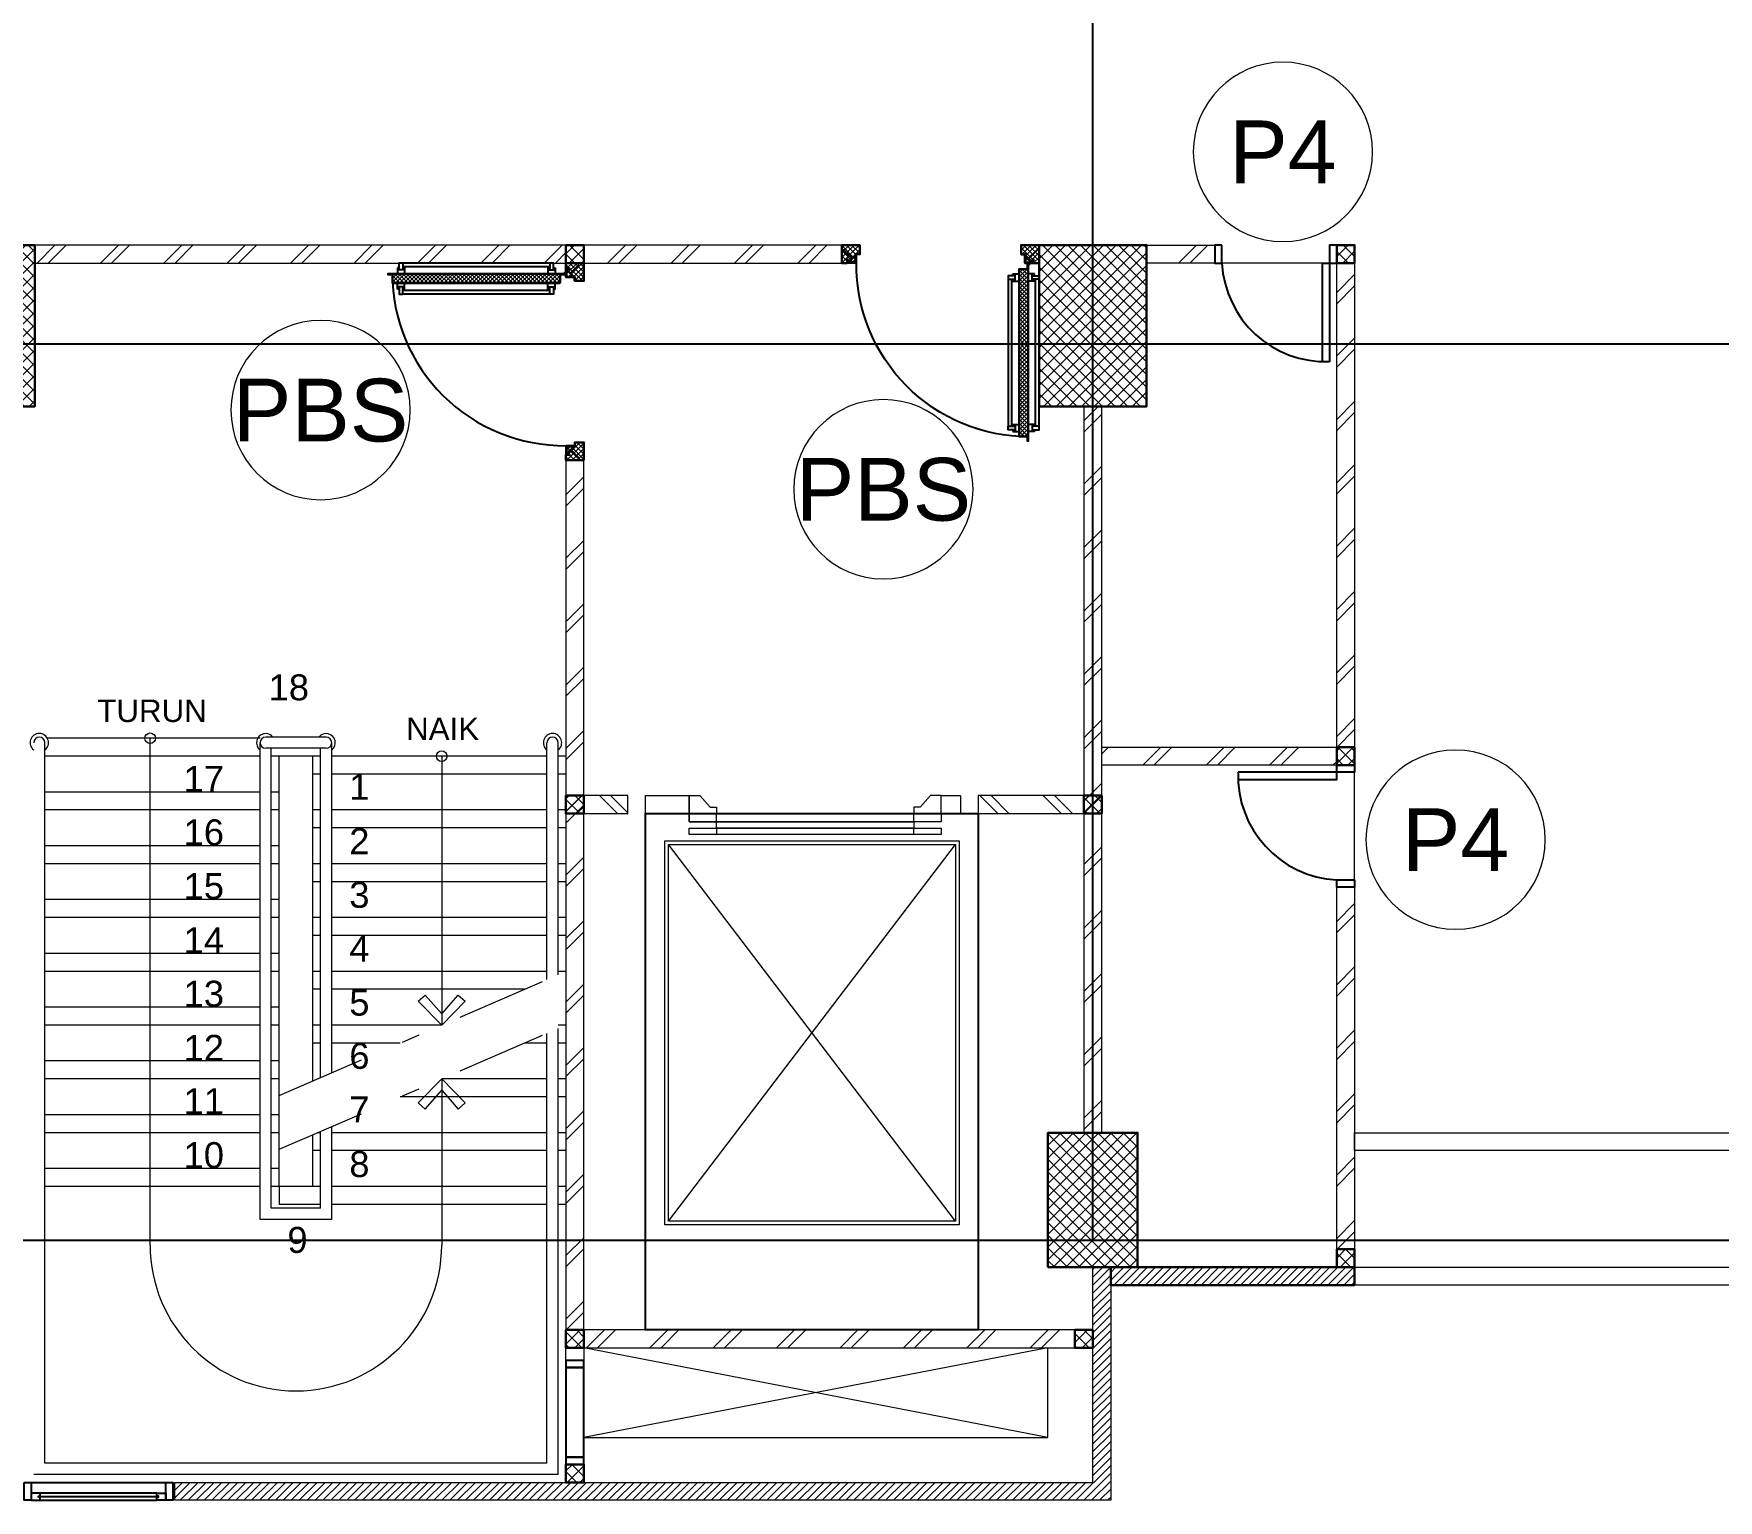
# Model space of a CAD drawing. Header units: millimetres. Extents: x -108 to 351, y -17 to 192.
# Drawn here: x 8.49 to 17.88, y 85.4 to 93.58 of the extents above; entities that cross this region are included whole.
import ezdxf
from ezdxf.enums import TextEntityAlignment as Align

# ---------------------------------------------------------------- set-up
doc = ezdxf.new("R2010")
doc.units = ezdxf.units.MM
doc.linetypes.add('DASHDOT', pattern=[1, 0.5, -0.25, 0, -0.25])
doc.layers.get('defpoints').update_dxf_attribs({"color": 1})
for name, color, linetype, lineweight in [('ars', 11, 'Continuous', 0), ('ars @ 1', 11, 'Continuous', 0), ('ARSIR', 31, 'Continuous', 5), ('KACA', 151, 'Continuous', 5), ('KOL', 1, 'Continuous', 30), ('KOLOM', 4, 'Continuous', 9), ('lan', 7, 'Continuous', 15), ('LIFT', 15, 'Continuous', 15), ('NOT', 7, 'Continuous', 20), ('Stair', 7, 'Continuous', 15), ('tem', 5, 'Continuous', 20)]:
    doc.layers.add(name, color=color, linetype=linetype, lineweight=lineweight)
doc.layers.add('as', color=1, linetype='Continuous', plot=False)
for name, color, linetype in [('HID', 1, 'Continuous'), ('Kusen', 30, 'Continuous'), ('STL', 6, 'Continuous')]:
    doc.layers.add(name, color=color, linetype=linetype)
doc.styles.add('RM25', font='arial.ttf')
doc.styles.add('S', font='simplex', dxfattribs={"width": 0.75})
doc.styles.get("Standard").update_dxf_attribs({"font": 'arial.ttf'})
pattern_1 = [(45, (1589.11095, -402.1032), (-0.176776695, 0.176776695), []), (45, (1589.17345, -402.1032), (-0.176776695, 0.176776695), [])]
pattern_2 = [(225, (1.1, 1e-06), (-0.014142, 0.014142), []), (135, (1.1, 1e-06), (0.014142, 0.014142), [])]
pattern_3 = [(315, (-2e-13, 1e-06), (0.014142, 0.014142), []), (45, (-2e-13, 1e-06), (-0.014142, 0.014142), [])]
pattern_4 = [(315, (1589.11095, 457.4632), (-0.176776695, -0.176776695), []), (315, (1589.17345, 457.4632), (-0.176776695, -0.176776695), [])]

# ---------------------------------------------------------------- blocks, each defined once
blk = doc.blocks.new('K 10.10')
at = {"layer": 'ars'}
h = blk.add_hatch(dxfattribs=at)
h.set_pattern_fill('_USER', color=256, scale=0.05, angle=45, double=1, pattern_type=0)
h.set_pattern_definition([(45, (0, 0), (-0.035355339, 0.035355339), []), (135, (0, 0), (-0.035355339, -0.035355339), [])])
h.paths.add_polyline_path([(1560.5383, 1380.4069), (1560.6383, 1380.4069), (1560.6383, 1380.5069), (1560.5383, 1380.5069)])
at = {"layer": 'KOL'}
blk.add_lwpolyline([(1560.5383, 1380.4069), (1560.6383, 1380.4069), (1560.6383, 1380.5069), (1560.5383, 1380.5069)], close=True, dxfattribs=at)
blk = doc.blocks.new('D-P90')
at = {"layer": 'ars'}
h = blk.add_hatch(dxfattribs=at)
h.set_pattern_fill('ANSI37', color=256, scale=0.005, angle=-90, style=0)
h.set_pattern_definition([(45, (-1350.94906, -1248.591899), (0.01122532015, -0.01122532015), []), (315, (-1350.94906, -1248.591899), (-0.01122532015, -0.01122532015), [])])
h.paths.add_polyline_path([(0.009, -0.1833, -0.414214), (0.01, -0.1843), (0.01, -1.1162, -0.414214), (0.009, -1.1172), (-0.0345, -1.1172, 0.414214), (-0.037, -1.1197), (-0.037, -1.142, -1), (-0.0385, -1.142), (-0.0385, -0.1585, -1), (-0.037, -0.1585), (-0.037, -0.1808, 0.414214), (-0.0345, -0.1833)])
at = {"layer": 'as'}
for p, q in [((-0.0395, -0.1577), (-0.0457, -0.1577)), ((-0.0425, -0.1608), (-0.0425, -0.1546))]:
    blk.add_line(p, q, dxfattribs=at)
at = {"layer": 'HID'}
for p, q in [((-0.0437, -0.1248), (-0.0915, -0.077)), ((-0.0423, -0.1234), (-0.0907, -0.075)), ((0.9423, -0.1234), (0.9907, -0.075)), ((0.9437, -0.1248), (0.9915, -0.077)), ((-0.0657, -0.147), (-0.023, -0.1043)), ((-0.0628, -0.147), (-0.023, -0.1072)), ((0.9657, -0.147), (0.923, -0.1043)), ((0.9628, -0.147), (0.923, -0.1072))]:
    blk.add_line(p, q, dxfattribs=at)
for points in [[(-0.0439, -0.1252), (-0.044, -0.1251), (-0.042, -0.1231), (-0.0419, -0.1232)], [(0.9439, -0.1252), (0.944, -0.1251), (0.942, -0.1231), (0.9419, -0.1232)]]:
    blk.add_lwpolyline(points, dxfattribs=at)
at = {"layer": 'KOL'}
blk.add_line((0.97, -0.13), (0.97, -0.15), dxfattribs=at)
at = {"layer": 'Kusen'}
for p, q in [((-0.0422, -0.1567), (-0.0378, -0.1577)), ((-0.0419, -0.1553), (-0.0376, -0.1562))]:
    blk.add_line(p, q, dxfattribs=at)
at = {"layer": 'Kusen', "ltscale": 2}
for p, q in [((-0.0986, -0.2206), (-0.0986, -1.0599)), ((-0.0786, -0.2406), (-0.0786, -1.0599)), ((-0.074, -0.2106), (-0.04, -0.2106)), ((-0.074, -0.2206), (-0.074, -0.2106)), ((-0.074, -0.2506), (-0.074, -0.2406)), ((-0.074, -0.2506), (-0.04, -0.2506)), ((-0.0615, -0.2506), (-0.0615, -0.2106)), ((-0.04, -0.2506), (-0.04, -0.2106)), ((0.0455, -0.2106), (0.0115, -0.2106)), ((0.0115, -0.2506), (0.0115, -0.2106)), ((0.0455, -0.2506), (0.0115, -0.2506)), ((0.033, -0.2506), (0.033, -0.2106)), ((0.0455, -0.2206), (0.0455, -0.2106)), ((0.0455, -0.2506), (0.0455, -0.2406)), ((0.0528, -0.2406), (0.0528, -1.0599)), ((0.0728, -0.2206), (0.0728, -1.0599)), ((-0.074, -1.0499), (-0.04, -1.0499)), ((-0.074, -1.0499), (-0.074, -1.0599)), ((-0.074, -1.0799), (-0.074, -1.0899)), ((-0.074, -1.0899), (-0.04, -1.0899)), ((-0.0615, -1.0499), (-0.0615, -1.0899)), ((-0.04, -1.0499), (-0.04, -1.0899)), ((0.0455, -1.0499), (0.0115, -1.0499)), ((0.0115, -1.0499), (0.0115, -1.0899)), ((0.0455, -1.0899), (0.0115, -1.0899)), ((0.033, -1.0499), (0.033, -1.0899)), ((0.0455, -1.0499), (0.0455, -1.0599)), ((0.0455, -1.0799), (0.0455, -1.0899))]:
    blk.add_line(p, q, dxfattribs=at)
for points in [[(-0.0986, -0.2406), (-0.0615, -0.2406), (-0.0615, -0.2206), (-0.0986, -0.2206), (-0.0986, -0.2406)], [(0.0728, -0.2406), (0.033, -0.2406), (0.033, -0.2206), (0.0728, -0.2206), (0.0728, -0.2406)], [(-0.1013, -1.0599), (-0.0615, -1.0599), (-0.0615, -1.0799), (-0.1013, -1.0799), (-0.1013, -1.0599)], [(0.0728, -1.0599), (0.033, -1.0599), (0.033, -1.0799), (0.0728, -1.0799), (0.0728, -1.0599)]]:
    blk.add_lwpolyline(points, dxfattribs=at)
at = {"layer": 'Kusen'}
blk.add_circle((-0.0425, -0.1577), 0.001, dxfattribs=at)
for radius, start, end in [(0.0025, 75.78042, 11.38506), (0.9611, 270, 0.45972)]:
    blk.add_arc((-0.0425, -0.1577), radius, start, end, dxfattribs=at)
at = {"layer": 'STL'}
for p, q in [((-0.0385, -0.1585), (-0.0385, -1.142)), ((-0.037, -0.1808), (-0.037, -0.1585)), ((-0.0345, -0.1833), (0.009, -0.1833)), ((0.01, -0.1843), (0.01, -1.1162)), ((-0.037, -1.1197), (-0.037, -1.142)), ((-0.0345, -1.1172), (0.009, -1.1172))]:
    blk.add_line(p, q, dxfattribs=at)
for points in [[(0, -0.1002), (0, -0.1032), (-0.0185, -0.1032, 0.414214), (-0.02, -0.1047), (-0.02, -0.148, -0.414214), (-0.022, -0.15), (-0.068, -0.15, -0.414214), (-0.07, -0.148), (-0.07, -0.13), (-0.067, -0.13), (-0.067, -0.1455, 0.414214), (-0.0655, -0.147), (-0.0245, -0.147, 0.414214), (-0.023, -0.1455), (-0.023, -0.1022, -0.414214), (-0.021, -0.1002)], [(0.9, -0.1002), (0.9, -0.1032), (0.9185, -0.1032, -0.414214), (0.92, -0.1047), (0.92, -0.148, 0.414214), (0.922, -0.15), (0.968, -0.15, 0.414214), (0.97, -0.148), (0.97, -0.13), (0.967, -0.13), (0.967, -0.1455, -0.414214), (0.9655, -0.147), (0.9245, -0.147, -0.414214), (0.923, -0.1455), (0.923, -0.1022, 0.414214), (0.921, -0.1002)]]:
    blk.add_lwpolyline(points, format="xyb", close=True, dxfattribs=at)
blk.add_lwpolyline([(0.009, -0.1818), (-0.0345, -0.1818, -0.414214), (-0.0355, -0.1808), (-0.0355, -0.1585, 1), (-0.04, -0.1585), (-0.04, -1.142, 1), (-0.0355, -1.142), (-0.0355, -1.1197, -0.414214), (-0.0345, -1.1187), (0.009, -1.1187, 0.414214), (0.0115, -1.1162), (0.0115, -0.1843)], format="xyb", dxfattribs=at)
for centre, radius, start, end in [((-0.0377, -0.1585), 0.00075, 0, 180), ((-0.0345, -0.1808), 0.0025, 180, 270), ((0.009, -0.1843), 0.0025, 360, 90), ((0.009, -0.1843), 0.001, 360, 90), ((-0.0345, -1.1197), 0.0025, 90, 180), ((0.009, -1.1162), 0.001, 270, 0), ((-0.0377, -1.142), 0.00075, 180, 0)]:
    blk.add_arc(centre, radius, start, end, dxfattribs=at)
blk = doc.blocks.new('PINTU DARURAT')
at = {"layer": 'ARSIR'}
h = blk.add_hatch(dxfattribs=at)
h.set_pattern_fill('_USER', color=256, scale=0.02, angle=315, style=0, double=1, pattern_type=0)
h.set_pattern_definition(pattern_3)
edge = h.paths.add_edge_path()
edge.add_line((0, 0), (0.1, 0))
edge.add_line((0.1, 0), (0.1, 0.0502))
edge.add_line((0.1, 0.0502), (0.077, 0.0502))
edge.add_line((0.077, 0.0502), (0.077, 0.0955))
edge.add_arc((0.0755, 0.0955), 0.0015, 360, 450)
edge.add_line((0.0755, 0.097), (0.0345, 0.097))
edge.add_arc((0.0345, 0.0955), 0.0015, 90, 180)
edge.add_line((0.033, 0.0955), (0.033, 0.08))
edge.add_line((0.033, 0.08), (0.03, 0.08))
edge.add_line((0.03, 0.08), (0.03, 0.1))
edge.add_line((0.03, 0.1), (0, 0.1))
edge.add_line((0, 0.1), (0, 0))
h = blk.add_hatch(dxfattribs=at)
h.set_pattern_fill('_USER', color=256, scale=0.02, angle=315, style=0, double=1, pattern_type=0)
h.set_pattern_definition(pattern_3)
edge = h.paths.add_edge_path()
edge.add_line((0, 0), (0.1, 0))
edge.add_line((0.1, 0), (0.1, 0.0502))
edge.add_line((0.1, 0.0502), (0.077, 0.0502))
edge.add_line((0.077, 0.0502), (0.077, 0.0955))
edge.add_arc((0.0755, 0.0955), 0.0015, 360, 450)
edge.add_line((0.0755, 0.097), (0.0345, 0.097))
edge.add_arc((0.0345, 0.0955), 0.0015, 90, 180)
edge.add_line((0.033, 0.0955), (0.033, 0.08))
edge.add_line((0.033, 0.08), (0.03, 0.08))
edge.add_line((0.03, 0.08), (0.03, 0.1))
edge.add_line((0.03, 0.1), (0, 0.1))
edge.add_line((0, 0.1), (0, 0))
h = blk.add_hatch(dxfattribs=at)
h.set_pattern_fill('_USER', color=256, scale=0.02, angle=315, style=0, double=1, pattern_type=0)
h.set_pattern_definition(pattern_2)
edge = h.paths.add_edge_path()
edge.add_line((1.1, 0), (1, 0))
edge.add_line((1, 0), (1, 0.0502))
edge.add_line((1, 0.0502), (1.023, 0.0502))
edge.add_line((1.023, 0.0502), (1.023, 0.0955))
edge.add_arc((1.0245, 0.0955), 0.0015, -630, -540, ccw=False)
edge.add_line((1.0245, 0.097), (1.0655, 0.097))
edge.add_arc((1.0655, 0.0955), 0.0015, -360, -270, ccw=False)
edge.add_line((1.067, 0.0955), (1.067, 0.08))
edge.add_line((1.067, 0.08), (1.07, 0.08))
edge.add_line((1.07, 0.08), (1.07, 0.1))
edge.add_line((1.07, 0.1), (1.1, 0.1))
edge.add_line((1.1, 0.1), (1.1, 0))
h = blk.add_hatch(dxfattribs=at)
h.set_pattern_fill('_USER', color=256, scale=0.02, angle=315, style=0, double=1, pattern_type=0)
h.set_pattern_definition(pattern_2)
edge = h.paths.add_edge_path()
edge.add_line((1.1, 0), (1, 0))
edge.add_line((1, 0), (1, 0.0502))
edge.add_line((1, 0.0502), (1.023, 0.0502))
edge.add_line((1.023, 0.0502), (1.023, 0.0955))
edge.add_arc((1.0245, 0.0955), 0.0015, -630, -540, ccw=False)
edge.add_line((1.0245, 0.097), (1.0655, 0.097))
edge.add_arc((1.0655, 0.0955), 0.0015, -360, -270, ccw=False)
edge.add_line((1.067, 0.0955), (1.067, 0.08))
edge.add_line((1.067, 0.08), (1.07, 0.08))
edge.add_line((1.07, 0.08), (1.07, 0.1))
edge.add_line((1.07, 0.1), (1.1, 0.1))
edge.add_line((1.1, 0.1), (1.1, 0))
at = {"layer": 'KOL'}
blk.add_line((1.1, 0.1), (1.1, 0), dxfattribs=at)
blk.add_line((1.1, 0.1), (1.1, 0), dxfattribs=at)
blk.add_line((1.1, 0.1), (1.1, 0), dxfattribs=at)
blk.add_line((1.1, 0.1), (1.1, 0), dxfattribs=at)
for points in [[(0, 0), (0.1, 0), (0.1, 0.0502), (0.077, 0.0502), (0.077, 0.0955, 0.414214), (0.0755, 0.097), (0.0345, 0.097, 0.414214), (0.033, 0.0955), (0.033, 0.08), (0.03, 0.08), (0.03, 0.1), (0, 0.1)], [(0, 0), (0.1, 0), (0.1, 0.0502), (0.077, 0.0502), (0.077, 0.0955, 0.414214), (0.0755, 0.097), (0.0345, 0.097, 0.414214), (0.033, 0.0955), (0.033, 0.08), (0.03, 0.08), (0.03, 0.1), (0, 0.1)], [(1.1, 0), (1, 0), (1, 0.0502), (1.023, 0.0502), (1.023, 0.0955, -0.414214), (1.0245, 0.097), (1.0655, 0.097, -0.414214), (1.067, 0.0955), (1.067, 0.08), (1.07, 0.08), (1.07, 0.1), (1.1, 0.1)], [(1.1, 0), (1, 0), (1, 0.0502), (1.023, 0.0502), (1.023, 0.0955, -0.414214), (1.0245, 0.097), (1.0655, 0.097, -0.414214), (1.067, 0.0955), (1.067, 0.08), (1.07, 0.08), (1.07, 0.1), (1.1, 0.1)]]:
    blk.add_lwpolyline(points, format="xyb", close=True, dxfattribs=at)
at = {"layer": 'Kusen', "xscale": -1, "rotation": 180}
blk.add_blockref('D-P90', (0.1, -0.05), dxfattribs=at)
blk = doc.blocks.new("k1'")
at = {"layer": 'ars'}
h = blk.add_hatch(dxfattribs=at)
h.set_pattern_fill('_USER', color=256, scale=0.05, angle=45, double=1, pattern_type=0)
h.set_pattern_definition([(45, (0, -5), (-0.03535534, 0.03535534), []), (135, (0, -5), (-0.03535534, -0.03535534), [])])
h.paths.add_polyline_path([(-0.3, -0.45), (0.3, -0.45), (0.3, 0.45), (-0.3, 0.45)])
at = {"layer": 'KOL'}
blk.add_lwpolyline([(-0.3, -0.45), (0.3, -0.45), (0.3, 0.45), (-0.3, 0.45)], close=True, dxfattribs=at)
blk = doc.blocks.new("k3'")
at = {"layer": 'ars'}
h = blk.add_hatch(dxfattribs=at)
h.set_pattern_fill('_USER', color=256, scale=0.05, angle=45, double=1, pattern_type=0)
h.set_pattern_definition([(45, (0, -4.975), (-0.03535534, 0.03535534), []), (135, (0, -4.975), (-0.03535534, -0.03535534), [])])
h.paths.add_polyline_path([(-0.25, -0.375), (0.25, -0.375), (0.25, 0.375), (-0.25, 0.375)])
at = {"layer": 'KOL'}
blk.add_lwpolyline([(-0.25, -0.375), (0.25, -0.375), (0.25, 0.375), (-0.25, 0.375)], close=True, dxfattribs=at)
blk = doc.blocks.new('T. J2')
at = {"layer": 'KACA', "color": 141}
blk.add_lwpolyline([(-0.3792, 0.0775), (0.2908, 0.0775), (0.2908, 0.0825), (-0.3792, 0.0825)], close=True, dxfattribs=at)
at = {"layer": 'Kusen'}
for p, q in [((-0.3692, 0.1), (0.2808, 0.1)), ((-0.4192, 0), (0.3308, 0)), ((0.2808, 0.06), (-0.3692, 0.06))]:
    blk.add_line(p, q, dxfattribs=at)
for points in [[(-0.4592, 0), (-0.4192, 0), (-0.4192, 0.1), (-0.4592, 0.1)], [(0.3308, 0), (0.3708, 0), (0.3708, 0.1), (0.3308, 0.1)]]:
    blk.add_lwpolyline(points, close=True, dxfattribs=at)
for points in [[(-0.3692, 0.0775), (-0.3692, 0.06), (-0.4192, 0.06), (-0.4192, 0.1), (-0.3692, 0.1), (-0.3692, 0.0825), (-0.3792, 0.0825), (-0.3792, 0.0775), (-0.3692, 0.0775)], [(0.2808, 0.0775), (0.2808, 0.06), (0.3308, 0.06), (0.3308, 0.1), (0.2808, 0.1), (0.2808, 0.0825), (0.2908, 0.0825), (0.2908, 0.0775), (0.2808, 0.0775)]]:
    blk.add_lwpolyline(points, dxfattribs=at)
blk = doc.blocks.new('P.SHAFT')
for points in [[(-0.05, 0.54), (-0.05, 0.58), (0.05, 0.58), (0.05, 0.54)], [(-0.05, 0.04), (-0.05, 0.54), (0.05, 0.54), (0.05, 0.04)], [(-0.05, 0), (-0.05, 0.04), (0.05, 0.04), (0.05, 0)]]:
    blk.add_lwpolyline(points, close=True)
blk = doc.blocks.new('LIFT BARANG MITSHUBISI')
at = {"layer": 'ARSIR'}
for p, q in [((-0.8446, 1.05), (0.7554, -1.05)), ((0.7554, 1.05), (-0.8446, -1.05))]:
    blk.add_line(p, q, dxfattribs=at)
at = {"layer": 'defpoints', "color": 3}
blk.add_lwpolyline([(0.8829, -1.2229), (0.8829, 1.6571), (-0.9721, 1.6571), (-0.9721, -1.2229)], close=True, dxfattribs=at)
at = {"layer": 'LIFT'}
for points in [[(-0.8646, -1.07), (0.7754, -1.07), (0.7754, 1.07), (-0.8646, 1.07)], [(-0.8446, -1.05), (0.7554, -1.05), (0.7554, 1.05), (-0.8446, 1.05)], [(-0.7295, -1.1406), (0.6762, -1.1406), (0.6762, -1.1053), (-0.7295, -1.1053)], [(-0.7295, -1.1406), (-0.5767, -1.1406), (-0.5767, -1.1053), (-0.7295, -1.1053)], [(0.5233, -1.1406), (0.6762, -1.1406), (0.6762, -1.1053), (0.5233, -1.1053)], [(-0.5767, -1.2229), (-0.7295, -1.2229), (-0.7295, -1.1758), (-0.5767, -1.1758)], [(-0.7295, -1.2229), (0.6762, -1.2229), (0.6762, -1.1758), (-0.7295, -1.1758)], [(-0.5767, -1.1758), (0.5233, -1.1758), (0.5233, -1.1406), (-0.5767, -1.1406)], [(0.5233, -1.2229), (0.6762, -1.2229), (0.6762, -1.1758), (0.5233, -1.1758)]]:
    blk.add_lwpolyline(points, close=True, dxfattribs=at)
for points in [[(-0.7295, -1.2229), (-0.7295, -1.3229), (-0.6693, -1.3229), (-0.6119, -1.2582), (-0.5767, -1.2582), (-0.5767, -1.2229), (-0.7295, -1.2229)], [(0.6762, -1.2229), (0.6762, -1.3229), (0.616, -1.3229), (0.5586, -1.2582), (0.5233, -1.2582), (0.5233, -1.2229), (0.6762, -1.2229)]]:
    blk.add_lwpolyline(points, dxfattribs=at)
at = {"layer": 'tem'}
for points in [[(-0.9721, -1.2229), (-0.9721, -1.3229), (-0.7295, -1.3229), (-0.7295, -1.2229)], [(0.6762, -1.2229), (0.6762, -1.3229), (0.7829, -1.3229), (0.7829, -1.2229)]]:
    blk.add_lwpolyline(points, close=True, dxfattribs=at)
blk = doc.blocks.new('LANTAI-2')
at = {"layer": 'ars'}
h = blk.add_hatch(dxfattribs=at)
h.set_pattern_fill('TEMBOK', color=256, scale=0.25)
h.set_pattern_definition([(45, (7.5, 2.9), (-0.176777, 0.176777), []), (45, (7.5625, 2.9), (-0.176777, 0.176777), [])])
h.paths.add_polyline_path([(12.7, 5.55), (13.08, 5.55), (13.08, 5.45), (12.7, 5.45)])
h = blk.add_hatch(dxfattribs=at)
h.set_pattern_fill('TEMBOK', color=256, scale=0.25)
h.set_pattern_definition([(45, (13.81, 1.8), (-0.176777, 0.176777), []), (45, (13.8725, 1.8), (-0.176777, 0.176777), [])])
h.paths.add_polyline_path([(13.86, 5.45), (13.76, 5.45), (13.76, 2.75), (13.86, 2.75)])
h = blk.add_hatch(dxfattribs=at)
h.set_pattern_fill('TEMBOK', color=256, scale=0.25)
h.set_pattern_definition([(45, (7.3, 0.1), (-0.176777, 0.176777), []), (45, (7.3625, 0.1), (-0.176777, 0.176777), [])])
h.paths.add_polyline_path([(12.45, 2.75), (13.76, 2.75), (13.76, 2.65), (12.45, 2.65)])
h = blk.add_hatch(dxfattribs=at)
h.set_pattern_fill('TEMBOK', color=256, scale=0.25)
h.set_pattern_definition([(45, (13.81, -1), (-0.176777, 0.176777), []), (45, (13.8725, -1), (-0.176777, 0.176777), [])])
h.paths.add_polyline_path([(13.86, 1.97), (13.76, 1.97), (13.76, -0.05), (13.86, -0.05)])
h = blk.add_hatch(dxfattribs=at)
h.set_pattern_fill('ANSI31', color=256, scale=0.25, style=0)
h.set_pattern_definition([(225, (12.499998, -0.15), (0.02209709, -0.02209709), [])])
h.paths.add_polyline_path([(7.28, -1.45), (7.28, -1.35), (12.4, -1.35), (12.4, -0.15), (12.5, -0.15), (12.5, -1.45)])
h = blk.add_hatch(dxfattribs=at)
h.set_pattern_fill('ANSI31', color=256, scale=0.25, angle=180, style=0)
h.set_pattern_definition([(225, (-472.928734, 382.454584), (0.0220970869, -0.0220970869), [])])
h.paths.add_polyline_path([(12.5, -0.15), (13.86, -0.15), (13.86, -0.25), (12.5, -0.25)])
at = {"layer": 'ars @ 1'}
h = blk.add_hatch(dxfattribs=at)
h.set_pattern_fill('TEMBOK', color=256, scale=0.25)
h.set_pattern_definition(pattern_1)
h.paths.add_polyline_path([(6.5, 5.55), (6.5, 5.45), (9.4622, 5.45), (9.4622, 5.55)])
h = blk.add_hatch(dxfattribs=at)
h.set_pattern_fill('TEMBOK', color=256, scale=0.25)
h.set_pattern_definition(pattern_1)
h.paths.add_polyline_path([(9.5622, 5.55), (9.5622, 5.45), (11, 5.45), (11, 5.55)])
h = blk.add_hatch(dxfattribs=at)
h.set_pattern_fill('TEMBOK', color=256, scale=0.25)
h.set_pattern_definition(pattern_1)
h.paths.add_polyline_path([(12.45, 4.65), (12.35, 4.65), (12.35, 0.6), (12.45, 0.6)])
h = blk.add_hatch(dxfattribs=at)
h.set_pattern_fill('TEMBOK', color=256, scale=0.25)
h.set_pattern_definition(pattern_1)
h.paths.add_polyline_path([(9.5622, 4.35), (9.4622, 4.35), (9.4622, -0.5), (9.5622, -0.5)])
h = blk.add_hatch(dxfattribs=at)
h.set_pattern_fill('TEMBOK', color=256, scale=0.25)
h.set_pattern_definition(pattern_4)
h.paths.add_polyline_path([(9.5622, 2.48), (9.5622, 2.38), (9.8064, 2.38), (9.8064, 2.48)])
h = blk.add_hatch(dxfattribs=at)
h.set_pattern_fill('TEMBOK', color=256, scale=0.25)
h.set_pattern_definition(pattern_4)
h.paths.add_polyline_path([(11.7614, 2.48), (11.7614, 2.38), (12.35, 2.38), (12.35, 2.48)])
h = blk.add_hatch(dxfattribs=at)
h.set_pattern_fill('TEMBOK', color=256, scale=0.25)
h.set_pattern_definition([(45, (39.2, 56.955), (-0.1767767, 0.1767767), []), (45, (39.2625, 56.955), (-0.1767767, 0.1767767), [])])
h.paths.add_polyline_path([(12.3, -0.6), (12.3, -0.5), (9.5622, -0.5), (9.5622, -0.6)])
at = {"layer": 'ars'}
for p, q in [((6.5563, -1.2437), (6.5563, 2.775)), ((7.7563, 2.8), (6.5697, 2.8)), ((7.7563, 0.1163), (7.7563, 2.775)), ((8.1247, 2.8063), (7.7875, 2.8063)), ((8.1247, 2.7438), (7.7875, 2.7438)), ((7.8188, 0.1788), (7.8188, 2.7438)), ((8.0934, 0.9075), (8.0934, 2.7438)), ((8.1559, 0.9346), (8.1559, 2.775)), ((9.3559, 1.454), (9.3559, 2.775)), ((9.4184, 1.4811), (9.4184, 2.775)), ((8.0934, 2.6), (8.0497, 2.6)), ((9.3559, 2.6), (8.1559, 2.6)), ((9.4622, 2.6), (9.4184, 2.6)), ((7.7563, 2.5), (6.5563, 2.5)), ((7.8625, 2.5), (7.8188, 2.5)), ((8.0934, 2.3), (8.0497, 2.3)), ((9.3559, 2.3), (8.1559, 2.3)), ((9.4622, 2.3), (9.4184, 2.3)), ((7.7563, 2.2), (6.5563, 2.2)), ((7.8625, 2.2), (7.8188, 2.2)), ((8.0934, 2), (8.0497, 2)), ((9.3559, 2), (8.1559, 2)), ((9.4622, 2), (9.4184, 2)), ((7.7563, 1.9), (6.5563, 1.9)), ((7.8625, 1.9), (7.8188, 1.9)), ((8.0934, 1.7), (8.0497, 1.7)), ((9.3559, 1.7), (8.1559, 1.7)), ((9.4622, 1.7), (9.4184, 1.7)), ((7.7563, 1.6), (6.5563, 1.6)), ((7.8625, 1.6), (7.8188, 1.6)), ((8.0934, 1.4), (8.0497, 1.4)), ((9.2312, 1.4), (8.1559, 1.4)), ((7.7563, 1.3), (6.5563, 1.3)), ((7.8625, 1.3), (7.8188, 1.3)), ((9.3559, -1.2437), (9.3559, 1.154)), ((9.4184, -1.3062), (9.4184, 1.1811)), ((8.0934, 1.1), (8.0497, 1.1)), ((8.5381, 1.1), (8.1559, 1.1)), ((9.3559, 1.1), (9.2312, 1.1)), ((9.4622, 1.1), (9.4184, 1.1)), ((7.7563, 1), (6.5563, 1)), ((7.8625, 1), (7.8188, 1)), ((9.3559, 0.8), (8.5381, 0.8)), ((9.4622, 0.8), (9.4184, 0.8)), ((7.7563, 0.7), (6.5563, 0.7)), ((7.8625, 0.7), (7.8188, 0.7)), ((8.0934, 0.1788), (8.0934, 0.6075)), ((8.1559, 0.1163), (8.1559, 0.6346)), ((8.0934, 0.5), (8.0497, 0.5)), ((9.3559, 0.5), (8.1559, 0.5)), ((9.4622, 0.5), (9.4184, 0.5)), ((7.7563, 0.4), (6.5563, 0.4)), ((7.8625, 0.4), (7.8188, 0.4)), ((7.8625, 0.3), (7.8625, 0.2)), ((8.0934, 0.2), (7.8625, 0.2)), ((9.3559, 0.2), (8.1559, 0.2)), ((9.4622, 0.2), (9.4184, 0.2)), ((8.1559, 0.1163), (7.7563, 0.1163)), ((8.0934, 0.1788), (7.8188, 0.1788)), ((9.4184, -1.3062), (6.4938, -1.3062)), ((9.3559, -1.2437), (6.5563, -1.2437))]:
    blk.add_line(p, q, dxfattribs=at)
for centre, radius, start, end in [((6.525, 2.775), 0.0512, 307.57187, 232.42813), ((7.7875, 2.775), 0.0512, 37.57187, 232.42813), ((8.1247, 2.775), 0.0512, 307.57187, 142.42813), ((9.3872, 2.775), 0.0512, 307.57187, 232.42813), ((6.525, 2.775), 0.0312, 0, 180), ((7.7875, 2.775), 0.0312, 90, 270), ((8.1247, 2.775), 0.0312, 270, 90), ((9.3872, 2.775), 0.0312, 0, 180)]:
    blk.add_arc(centre, radius, start, end, dxfattribs=at)
at = {"layer": 'as'}
for p, q in [((12.4, 0), (12.4, 13.1)), ((0, 5), (74.4, 5)), ((0, 0), (74.4, 0))]:
    blk.add_line(p, q, dxfattribs=at)
at = {"layer": 'KOL'}
blk.add_line((12.15, -0.15), (12.15, 0.15), dxfattribs=at)
blk.add_lwpolyline([(13.86, -0.15), (12.5, -0.15), (12.5, -0.25), (13.86, -0.25)], close=True, dxfattribs=at)
at = {"layer": 'Kusen'}
for points in [[(13.12, 5.55), (13.08, 5.55), (13.08, 5.45), (13.12, 5.45)], [(13.76, 5.55), (13.72, 5.55), (13.72, 5.45), (13.76, 5.45)], [(13.72, 4.9), (13.68, 4.9), (13.68, 5.45), (13.72, 5.45)], [(13.86, 2.65), (13.86, 2.61), (13.76, 2.61), (13.76, 2.65)], [(13.21, 2.61), (13.21, 2.57), (13.76, 2.57), (13.76, 2.61)], [(13.86, 2.01), (13.86, 1.97), (13.76, 1.97), (13.76, 2.01)]]:
    blk.add_lwpolyline(points, close=True, dxfattribs=at)
for centre, start, end in [((13.7, 5.4805), 183.00572, 271.97339), ((13.7905, 2.59), 178.02661, 266.99428)]:
    blk.add_arc(centre, 0.5808, start, end, dxfattribs=at)
at = {"layer": 'lan'}
for p, q in [((13.68, 5.45), (13.12, 5.45)), ((7.143, -0.0266), (7.143, 2.8)), ((7.7563, 2.7), (6.5563, 2.7)), ((7.8625, 2.7), (7.8188, 2.7)), ((8.0761, 2.7), (7.8361, 2.7)), ((7.8625, 0.3), (7.8625, 2.7)), ((8.0934, 2.7), (8.0497, 2.7)), ((8.0497, 0.8886), (8.0497, 2.7)), ((9.3559, 2.7), (8.1559, 2.7)), ((8.7691, 2.7), (8.7691, 1.2)), ((9.4622, 2.7), (9.4184, 2.7)), ((13.86, 2.01), (13.86, 2.61)), ((7.7563, 2.4), (6.5563, 2.4)), ((7.8625, 2.4), (7.8188, 2.4)), ((8.0934, 2.4), (8.0497, 2.4)), ((9.3559, 2.4), (8.1559, 2.4)), ((9.4622, 2.4), (9.4184, 2.4)), ((7.7563, 2.1), (6.5563, 2.1)), ((7.8625, 2.1), (7.8188, 2.1)), ((8.0934, 2.1), (8.0497, 2.1)), ((9.3559, 2.1), (8.1559, 2.1)), ((9.4622, 2.1), (9.4184, 2.1)), ((7.7563, 1.8), (6.5563, 1.8)), ((7.8625, 1.8), (7.8188, 1.8)), ((8.0934, 1.8), (8.0497, 1.8)), ((9.3559, 1.8), (8.1559, 1.8)), ((9.4622, 1.8), (9.4184, 1.8)), ((7.7563, 1.5), (6.5563, 1.5)), ((7.8625, 1.5), (7.8188, 1.5)), ((8.0934, 1.5), (8.0497, 1.5)), ((9.3559, 1.5), (8.1559, 1.5)), ((9.4622, 1.5), (9.4184, 1.5)), ((7.7563, 1.2), (6.5563, 1.2)), ((7.8625, 1.2), (7.8188, 1.2)), ((8.0934, 1.2), (8.0497, 1.2)), ((8.7691, 1.2), (8.1559, 1.2)), ((9.4622, 1.2), (9.4184, 1.2)), ((7.7563, 0.9), (6.5563, 0.9)), ((7.8625, 0.9), (7.8188, 0.9)), ((9.3559, 0.9), (8.7691, 0.9)), ((8.7691, 0.9), (8.7691, -0.0266)), ((9.4622, 0.9), (9.4184, 0.9)), ((7.7563, 0.6), (6.5563, 0.6)), ((7.8625, 0.6), (7.8188, 0.6)), ((8.0497, 0.3), (8.0497, 0.5886)), ((8.0934, 0.6), (8.0761, 0.6)), ((9.3559, 0.6), (8.1559, 0.6)), ((9.4622, 0.6), (9.4184, 0.6)), ((7.7563, 0.3), (6.5563, 0.3)), ((8.0934, 0.3), (7.8188, 0.3)), ((7.8625, 0.3), (7.8188, 0.3)), ((8.0934, 0.3), (8.0497, 0.3)), ((9.3559, 0.3), (8.1559, 0.3)), ((9.4622, 0.3), (9.4184, 0.3))]:
    blk.add_line(p, q, dxfattribs=at)
at = {"layer": 'lan', "linetype": 'DASHDOT'}
for p, q in [((7.8625, 0.8075), (9.4622, 1.5)), ((7.8625, 0.5075), (9.4622, 1.2))]:
    blk.add_line(p, q, dxfattribs=at)
at = {"layer": 'lan', "linetype": 'Continuous'}
for p, q in [((12.15, -1.1), (12.15, -0.6)), ((9.5622, -1.1), (12.15, -1.1))]:
    blk.add_line(p, q, dxfattribs=at)
at = {"layer": 'lan', "ltscale": 2}
for points in [[(8.8605, 1.3679), (8.8999, 1.3338), (8.7691, 1.2), (8.6383, 1.3337), (8.6777, 1.3678), (8.7691, 1.2623), (8.8605, 1.3679)], [(8.8605, 0.7321), (8.8999, 0.7662), (8.7691, 0.9), (8.6383, 0.7663), (8.6777, 0.7322), (8.7691, 0.8377), (8.8605, 0.7321)]]:
    blk.add_lwpolyline(points, close=True, dxfattribs=at)
at = {"layer": 'lan'}
for points in [[(13.86, 0.6), (18.35, 0.6), (18.35, 0.5), (13.86, 0.5)], [(13.86, -0.15), (18.35, -0.15), (18.35, -0.25), (13.86, -0.25)]]:
    blk.add_lwpolyline(points, close=True, dxfattribs=at)
at = {"layer": 'lan', "linetype": 'Continuous'}
for points in [[(12.15, -1.1), (9.5622, -0.6)], [(12.15, -0.6), (9.5622, -1.1)]]:
    blk.add_lwpolyline(points, dxfattribs=at)
at = {"layer": 'lan'}
blk.add_arc((7.9561, -0.0266), 0.813, 180, 0, dxfattribs=at)
blk.add_arc((7.9561, -0.0266), 0.813, 180, 0, dxfattribs=at)
at = {"layer": 'Stair'}
for centre in [(7.143, 2.8), (8.7691, 2.7)]:
    blk.add_circle(centre, 0.0296, dxfattribs=at)
at = {"layer": 'tem'}
for points in [[(6.5, 5.55), (6.5, 5.45), (9.4622, 5.45), (9.4622, 5.55)], [(9.5622, 5.55), (9.5622, 5.45), (11, 5.45), (11, 5.55)], [(12.7, 5.55), (13.08, 5.55), (13.08, 5.45), (12.7, 5.45)], [(13.76, 2.75), (13.76, 5.45), (13.86, 5.45), (13.86, 2.75)], [(12.45, 4.65), (12.35, 4.65), (12.35, 0.6), (12.45, 0.6)], [(9.5622, 4.35), (9.4622, 4.35), (9.4622, -0.5), (9.5622, -0.5)], [(12.45, 2.75), (13.76, 2.75), (13.76, 2.65), (12.45, 2.65)], [(9.5622, 2.48), (9.5622, 2.38), (9.8064, 2.38), (9.8064, 2.48)], [(11.7614, 2.48), (11.7614, 2.38), (12.35, 2.38), (12.35, 2.48)], [(13.76, -0.05), (13.76, 1.97), (13.86, 1.97), (13.86, -0.05)], [(7.28, -1.45), (7.28, -1.35), (12.4, -1.35), (12.4, -0.15), (12.5, -0.15), (12.5, -1.45)], [(12.3, -0.6), (12.3, -0.5), (9.5622, -0.5), (9.5622, -0.6)], [(9.5622, -0.67), (9.4622, -0.67), (9.4622, -0.6), (9.5622, -0.6)]]:
    blk.add_lwpolyline(points, close=True, dxfattribs=at)
at = {"color": 2, "rotation": 180}
blk.add_blockref('PINTU DARURAT', (12.1, 5.55), dxfattribs=at)
at = {"color": 2, "xscale": -1, "rotation": 90}
blk.add_blockref('PINTU DARURAT', (9.5622, 5.45), dxfattribs=at)
at = {"xscale": -1, "rotation": 180}
blk.add_blockref('LIFT BARANG MITSHUBISI', (10.8785, 1.1571), dxfattribs=at)
at = {"layer": 'KOL'}
for name, p in [("k1'", (6.2, 5.1)), ("k1'", (12.4, 5.1)), ("k3'", (12.4, 0.225))]:
    blk.add_blockref(name, p, dxfattribs=at)
at = {"layer": 'KOLOM', "extrusion": (0, 0, -1), "zscale": -1}
for p in [(-1570.1005, -1374.9569), (-1574.3983, -1374.9569), (-1574.3983, -1377.7569), (-1570.1005, -1378.0269), (-1572.9883, -1378.0269), (-1574.3983, -1380.5569), (-1570.1005, -1381.0069), (-1572.9383, -1381.0069), (-1570.1005, -1381.7569)]:
    blk.add_blockref('K 10.10', p, dxfattribs=at)
at = {"layer": 'Kusen', "color": 2, "xscale": -1, "rotation": 2.279055016707332e-05}
blk.add_blockref('P.SHAFT', (9.5122, -1.25), dxfattribs=at)
at = {"layer": 'Kusen', "xscale": -1, "rotation": 180}
blk.add_blockref('T. J2', (6.8992, -1.35), dxfattribs=at)
blk.add_blockref('T. J2', (6.8992, -1.35), dxfattribs=at)
at = {"layer": 'NOT'}
for s, insert, char_height, attachment_point in [('18', (7.8041, 3.0092), 0.14482, 7), ('17', (7.33, 2.5008), 0.14482, 7), ('1', (8.2538, 2.4571), 0.1448, 7), ('16', (7.33, 2.2008), 0.14482, 7), ('2', (8.2538, 2.1534), 0.1448, 7), ('15', (7.33, 1.9008), 0.14482, 7), ('3', (8.2538, 1.8523), 0.1448, 7), ('14', (7.33, 1.6008), 0.14482, 7), ('4', (8.2538, 1.5544), 0.1448, 7), ('13', (7.33, 1.3008), 0.14482, 7), ('5', (8.2538, 1.2511), 0.1448, 7), ('12', (7.33, 1.0008), 0.14482, 7), ('6', (8.2538, 0.9541), 0.1448, 7), ('11', (7.33, 0.7033), 0.14482, 7), ('7', (8.2538, 0.6572), 0.1448, 7), ('10', (7.33, 0.4006), 0.14482, 7), ('8', (8.2538, 0.3507), 0.1448, 7), ('\\pi0.10474;9', (7.804, 0.0747), 0.144817, 1)]:
    blk.add_mtext_dynamic_manual_height_columns(s, width=0.304716, gutter_width=1, heights=[0], dxfattribs=dict(at, insert=insert, char_height=char_height, attachment_point=attachment_point))
at = {"layer": 'NOT', "char_height": 0.125, "attachment_point": 1, "style": 'RM25'}
for s, width, insert in [('\\pi0.022146;TURUN', 0.636976, (6.8261, 3.0153)), ('\\pi0.012042;NAIK', 0.418013, (8.5584, 2.9153))]:
    blk.add_mtext_dynamic_manual_height_columns(s, width=width, gutter_width=1.25, heights=[0], dxfattribs=dict(at, insert=insert))
blk = doc.blocks.new('NAV')
blk.add_circle((0, -0.4), 0.4)
at = {"style": 'S', "width": 0.75, "flags": 4}
blk.add_attdef('AV', text='', height=0.3, dxfattribs=at).set_placement((0, -0.4), align=Align.MIDDLE)

msp = doc.modelspace()

# ---------------------------------------------------------------- block references
at = {"layer": 'lan'}
msp.add_blockref('LANTAI-2', (1.99422, 86.84737), dxfattribs=at)
at = {"layer": 'NOT'}
ref = msp.add_blockref('NAV', (15.45429, 93.41746), dxfattribs=dict(at, xscale=-1.25, yscale=1.25, zscale=1.25))
ref.add_attrib('AV', 'P4', dxfattribs={"layer": '0', "height": 0.35, "flags": 4}).set_placement((15.45429, 92.91746), align=Align.MIDDLE)
ref = msp.add_blockref('NAV', (10.0878, 91.97743), dxfattribs=dict(at, xscale=-1.25, yscale=1.25, zscale=1.25))
ref.add_attrib('AV', 'PBS', dxfattribs={"layer": '0', "height": 0.35, "flags": 4}).set_placement((10.0878, 91.47743), align=Align.MIDDLE)
ref = msp.add_blockref('NAV', (13.22671, 91.53592), dxfattribs=dict(at, xscale=-1.25, yscale=1.25, zscale=1.25))
ref.add_attrib('AV', 'PBS', dxfattribs={"layer": '0', "height": 0.35, "flags": 4}).set_placement((13.22671, 91.03592), align=Align.MIDDLE)
ref = msp.add_blockref('NAV', (16.4172, 89.58168), dxfattribs=dict(at, xscale=-1.25, yscale=1.25, zscale=1.25))
ref.add_attrib('AV', 'P4', dxfattribs={"layer": '0', "height": 0.35, "flags": 4}).set_placement((16.4172, 89.08168), align=Align.MIDDLE)

doc.saveas('drawing.dxf')
